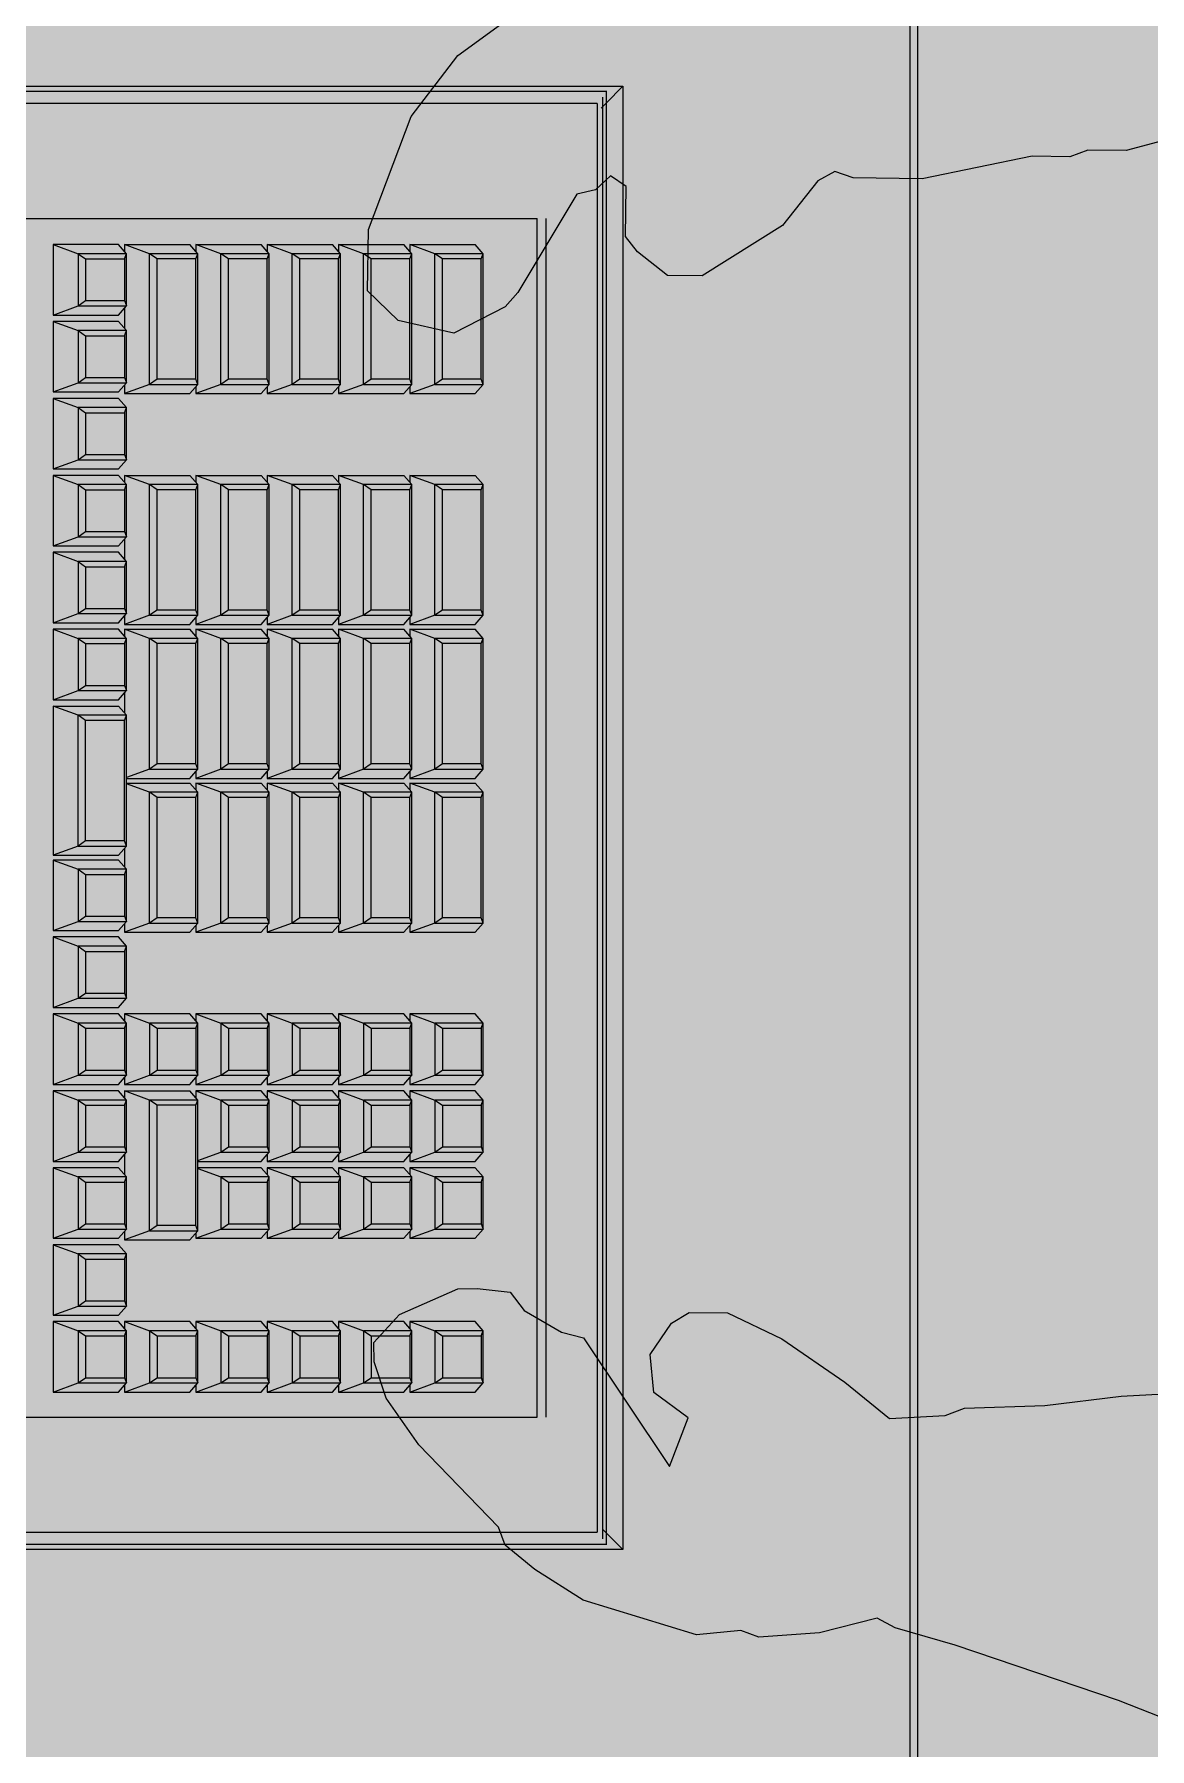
# Model space of a CAD drawing. Header units: inches. Extents: x 18.3 to 49.1, y 8 to 38.8.
# Drawn here: x 28.3537 to 28.6268, y 24.54 to 24.96 of the extents above; entities that cross this region are included whole.
import ezdxf

# ---------------------------------------------------------------- set-up
doc = ezdxf.new("R2010")
doc.units = ezdxf.units.IN
doc.header["$MEASUREMENT"] = 0
for name, color, linetype in [('1', 1, 'Continuous'), ('DIM', 2, 'Continuous'), ('dimention', 134, 'Continuous'), ('DX-GROUP', 8, 'Continuous'), ('DX-ZONE', 8, 'Continuous'), ('Layer 1', 7, 'Continuous'), ('RI-HATCH-P', 7, 'Continuous')]:
    doc.layers.add(name, color=color, linetype=linetype)

# ---------------------------------------------------------------- blocks, each defined once
blk = doc.blocks.new('rererer02')
at = {"layer": 'RI-HATCH-P', "transparency": 33554559}
h = blk.add_hatch(dxfattribs=at)
h.set_pattern_fill('ANSI32', color=2, scale=0.24)
h.paths.add_polyline_path([(-24.65, 22.19044), (-24.85, 22.19044), (-24.85, 21.89895), (-24.65, 21.89895)])
h.paths.add_polyline_path([(-20.85, 21.89895), (-24.65, 21.89895), (-24.65, 21.69895), (-20.85, 21.69895)])
h.paths.add_polyline_path([(-16.85, 21.89895), (-20.65, 21.89895), (-20.65, 21.69895), (-16.85, 21.69895)])
h.paths.add_polyline_path([(-12.30477, 21.89895), (-16.65, 21.89895), (-16.65, 21.69895), (-12.30477, 21.69895)])
h.paths.add_polyline_path([(-13.80067, 21.69895), (-13.90067, 21.69895), (-13.90067, 19.59895), (-13.41387, 19.59895), (-13.41387, 19.6198), (-13.43472, 19.6198), (-13.43472, 19.65455), (-13.41387, 19.65455), (-13.3958, 19.65455, -0.017863), (-13.39299, 19.69895), (-13.80067, 19.69895)])
h.paths.add_polyline_path([(-12.40067, 21.69895), (-12.60067, 21.69895), (-12.60067, 16.86797), (-12.59984, 16.86797), (-12.59984, 16.71154), (-12.60019, 16), (-12.40067, 16)])
h.paths.add_polyline_path([(-9.58789, 21.89895), (-12.10477, 21.89895), (-12.10477, 21.69895), (-9.58789, 21.69895)])
h.paths.add_polyline_path([(-9.38789, 21.69895), (-9.58789, 21.69895), (-9.58789, 19.57524), (-9.38789, 19.57524)])
h.paths.add_polyline_path([(-9.38789, 22.84988), (-9.58789, 22.84988), (-9.58789, 21.89895), (-9.38789, 21.89895)])
h.paths.add_polyline_path([(-9.38789, 19.48475), (-9.38789, 19.37524), (-9.55523, 19.37524), (-6.66878, 17.01851), (-6.66878, 17.1013), (-6.46878, 17.1013)])
h.paths.add_polyline_path([(-6.46878, 17.1013), (-6.46878, 16.9013), (-6.52523, 16.9013), (-3.74967, 14.63511), (-3.74967, 14.74061), (-3.57753, 14.74061)])
h.paths.add_polyline_path([(-5.90376, 16.39388), (-10.35692, 16.39388), (-10.35692, 17.23521), (-10.55692, 17.23521), (-10.55692, 16.19388), (-5.65881, 16.19388)])
h.paths.add_polyline_path([(-13.85125, 16.88976), (-24.65, 16.88976), (-24.65, 16.68976), (-13.85125, 16.68976)])
h.paths.add_polyline_path([(-11.64967, 0.20004), (-12.13422, 0.20004), (-12.13422, 0.00004), (-11.64967, 0.00004)])
h.paths.add_polyline_path([(-11.30022, 3.8), (-11.50022, 3.8), (-11.50022, 0.8), (-11.30022, 0.8)])
h.paths.add_polyline_path([(-11.08135, 0.20004), (-11.14967, 0.20004), (-11.14967, 0.00004), (-11.08135, 0.00004)])
h.paths.add_polyline_path([(-5.90511, 2.81874), (-6.10363, 2.81859), (-6.10363, 0.20004), (-7.4248, 0.20004), (-7.4248, 0.00004), (-5.90363, 0.00004)])
h.paths.add_polyline_path([(-3.54974, 9.20052), (-3.74967, 9.20052), (-3.74967, 0.00004), (-3.54985, 0.00004)])
h.paths.add_polyline_path([(0.15, 6.3816), (0.15, 15.30172), (0, 15.30172), (0, 14.95), (-0.05, 14.95), (-0.05, 7.2031), (0.00006, 7.2031), (0.00006, 6.4031), (-0.05, 6.4031), (-0.05, 0.8), (0, 0.8), (0, 0.00004), (0.15, 0.00004)])
h.paths.add_polyline_path([(-3.54971, 11.11866), (-3.74967, 11.11866), (-3.74967, 9.20052), (-3.54974, 9.20052)])
h.paths.add_polyline_path([(-3.54967, 14.54061), (-3.74967, 14.54061), (-3.74967, 11.31866), (-3.54971, 11.31866)])
h.paths.add_polyline_path([(-3.09967, 9.40052), (-3.54967, 9.40052), (-3.54967, 9.20052), (-3.09967, 9.20052)])
h.paths.add_polyline_path([(-0.05, 9.40052), (-0.49994, 9.40052), (-0.49994, 9.20052), (-0.05, 9.20052)])
h.paths.add_polyline_path([(-24.61463, 18.11392), (-24.61463, 17.65541), (-24.43844, 17.65541), (-24.43844, 18.11392)], flags=9)
blk = doc.blocks.new('fede450')
at = {"color": 173, "true_color": 0x695fce}
blk.add_lwpolyline([(1, 3.36665), (1, 1)], dxfattribs=at)
blk.add_lwpolyline([(1, 3.36665), (1, 1)], dxfattribs=at)
blk.add_lwpolyline([(1, 3.36665), (1, 1)], dxfattribs=at)
at = {"layer": '1', "color": 22, "true_color": 0xd21e1e}
blk.add_lwpolyline([(1, 3.36665), (1, 1)], dxfattribs=at)
blk = doc.blocks.new('Farafood Iravani')
at = {"layer": 'Layer 1', "lineweight": 0}
for points in [[(90191.93, 25252.43), (90234.6, 25243.02), (90245.28, 25243.6), (90250.34, 25241.9), (90260.83, 25242.55), (90291.64, 25237.6), (90310.84, 25238.64), (90315.81, 25240.61), (90320.62, 25238.25), (90331, 25226.22), (90353.97, 25213.19), (90363.62, 25213.73), (90371.62, 25220.61), (90374.77, 25225.04), (90373.98, 25238.93), (90378.25, 25242.11), (90382.6, 25238.32), (90387.86, 25237.4), (90405.42, 25210.76), (90409.07, 25206.86), (90423.62, 25200.18), (90438.98, 25204.34), (90447.12, 25212.98), (90446.17, 25230.03), (90432.93, 25260.98), (90419.23, 25277.33), (90392.67, 25295.09)], [(90240.5, 24805.56), (90255.03, 24812.07), (90299.78, 24829.38), (90316.27, 24834.91), (90321.15, 24837.82), (90337.37, 24834.47), (90354.34, 24833.93), (90359.23, 24836.03), (90371.57, 24835.28), (90402.71, 24846.29), (90415.82, 24855.41), (90423.76, 24862.52), (90425.38, 24867.61), (90446.55, 24891.47), (90455.08, 24904.84), (90458.02, 24915.1), (90457.88, 24920.45), (90450.39, 24927.96), (90433.82, 24934.39), (90428.46, 24934.19), (90419.39, 24932.86), (90415.72, 24927.57), (90405.54, 24921.08), (90399.54, 24919.29), (90377.16, 24882.49), (90371.33, 24895.77), (90380.62, 24903.24), (90381.14, 24913.81), (90374.88, 24922.28), (90369.84, 24925.07), (90359.18, 24924.53), (90344.34, 24916.63), (90327.37, 24903.86), (90315.43, 24893.21), (90299.86, 24893.39), (90294.41, 24895.23), (90272.03, 24894.98), (90250.74, 24896.68), (90195.84, 24897.3)]]:
    blk.add_lwpolyline(points, dxfattribs=at)
blk = doc.blocks.new('HOSTREG-GR')
at = {"linetype": 'Continuous'}
for p, q in [((20.16, 18.72), (19.883, 18.443)), ((20.087, 18.495), (0.073, 18.495)), ((0.24, 18.366), (19.92, 18.366)), ((19.92, 10.353), (19.92, 18.366))]:
    blk.add_line(p, q, dxfattribs=at)
for p, q in [((0.24, 18.366), (0.24, 10.353)), ((0, 14.429), (0, 16.512)), ((20.16, 16.512), (20.16, 14.429)), ((0, 12.346), (0, 14.429)), ((20.16, 14.429), (20.16, 12.346)), ((0, 10.262), (0, 12.346)), ((20.16, 12.346), (20.16, 10.262))]:
    blk.add_line(p, q)
at = {"color": 8}
for p, q in [((1.824, 17.656), (18.336, 17.656)), ((18.336, 17.537), (1.824, 17.537)), ((1.824, 10.16), (1.824, 17.537)), ((18.336, 10.16), (18.336, 17.537)), ((2.307, 16.795), (2.181, 16.686)), ((2.379, 16.766), (2.307, 16.795)), ((2.307, 16.795), (2.307, 16.128)), ((4.109, 16.795), (2.307, 16.795)), ((4.109, 16.795), (4.037, 16.766)), ((4.109, 16.128), (4.109, 16.795)), ((4.235, 16.686), (4.109, 16.795)), ((5.487, 16.795), (5.361, 16.686)), ((5.559, 16.766), (5.487, 16.795)), ((5.487, 16.795), (5.487, 16.128)), ((7.289, 16.795), (5.487, 16.795)), ((7.289, 16.795), (7.217, 16.766)), ((7.289, 16.128), (7.289, 16.795)), ((7.415, 16.686), (7.289, 16.795)), ((7.607, 16.795), (7.48, 16.686)), ((7.679, 16.766), (7.607, 16.795)), ((7.607, 16.795), (7.607, 16.128)), ((9.408, 16.795), (7.607, 16.795)), ((9.408, 16.795), (9.336, 16.766)), ((9.408, 16.128), (9.408, 16.795)), ((9.535, 16.686), (9.408, 16.795)), ((9.726, 16.795), (9.6, 16.686)), ((9.798, 16.766), (9.726, 16.795)), ((9.726, 16.795), (9.726, 16.128)), ((11.528, 16.795), (9.726, 16.795)), ((11.528, 16.795), (11.456, 16.766)), ((11.528, 16.128), (11.528, 16.795)), ((11.654, 16.686), (11.528, 16.795)), ((12.906, 16.795), (12.78, 16.686)), ((12.978, 16.766), (12.906, 16.795)), ((12.906, 16.795), (12.906, 16.128)), ((13.625, 16.795), (12.906, 16.795)), ((13.553, 16.766), (13.625, 16.795)), ((13.625, 16.128), (13.625, 16.795)), ((13.751, 16.686), (13.625, 16.795)), ((13.966, 16.795), (13.839, 16.686)), ((14.038, 16.766), (13.966, 16.795)), ((13.966, 16.795), (13.966, 16.128)), ((14.685, 16.795), (13.966, 16.795)), ((14.613, 16.766), (14.685, 16.795)), ((14.685, 16.128), (14.685, 16.795)), ((14.811, 16.686), (14.685, 16.795)), ((15.025, 16.795), (14.899, 16.686)), ((15.097, 16.766), (15.025, 16.795)), ((15.025, 16.795), (15.025, 16.128)), ((15.744, 16.795), (15.025, 16.795)), ((15.672, 16.766), (15.744, 16.795)), ((15.744, 16.128), (15.744, 16.795)), ((15.871, 16.686), (15.744, 16.795)), ((17.145, 16.795), (17.019, 16.686)), ((17.217, 16.766), (17.145, 16.795)), ((17.145, 16.795), (17.145, 16.128)), ((17.864, 16.795), (17.145, 16.795)), ((17.792, 16.766), (17.864, 16.795)), ((17.864, 16.128), (17.864, 16.795)), ((17.99, 16.686), (17.864, 16.795)), ((2.181, 15.785), (2.181, 16.686)), ((4.037, 16.766), (2.379, 16.766)), ((2.379, 16.766), (2.379, 16.233)), ((4.037, 16.766), (4.037, 16.233)), ((4.235, 15.785), (4.235, 16.686)), ((5.361, 15.785), (5.361, 16.686)), ((7.217, 16.766), (5.559, 16.766)), ((5.559, 16.766), (5.559, 16.233)), ((7.217, 16.766), (7.217, 16.233)), ((7.415, 15.785), (7.415, 16.686)), ((7.48, 15.785), (7.48, 16.686)), ((9.336, 16.766), (7.679, 16.766)), ((7.679, 16.766), (7.679, 16.233)), ((9.336, 16.766), (9.336, 16.233)), ((9.535, 15.785), (9.535, 16.686)), ((9.6, 15.785), (9.6, 16.686)), ((11.456, 16.766), (9.798, 16.766)), ((9.798, 16.766), (9.798, 16.233)), ((11.456, 16.766), (11.456, 16.233)), ((11.654, 15.785), (11.654, 16.686)), ((12.78, 16.686), (12.78, 15.785)), ((12.978, 16.233), (12.978, 16.766)), ((12.978, 16.766), (13.553, 16.766)), ((13.553, 16.233), (13.553, 16.766)), ((13.751, 15.785), (13.751, 16.686)), ((13.839, 16.686), (13.839, 15.785)), ((14.038, 16.233), (14.038, 16.766)), ((14.038, 16.766), (14.613, 16.766)), ((14.613, 16.233), (14.613, 16.766)), ((14.811, 15.785), (14.811, 16.686)), ((14.899, 16.686), (14.899, 15.785)), ((15.097, 16.233), (15.097, 16.766)), ((15.097, 16.766), (15.672, 16.766)), ((15.672, 16.233), (15.672, 16.766)), ((15.871, 15.785), (15.871, 16.686)), ((17.019, 16.686), (17.019, 15.785)), ((17.217, 16.233), (17.217, 16.766)), ((17.217, 16.766), (17.792, 16.766)), ((17.792, 16.233), (17.792, 16.766)), ((17.99, 15.785), (17.99, 16.686)), ((2.307, 16.128), (2.181, 15.785)), ((2.379, 16.233), (2.307, 16.128)), ((4.109, 16.128), (2.307, 16.128)), ((4.037, 16.233), (2.379, 16.233)), ((4.037, 16.233), (4.109, 16.128)), ((4.109, 16.128), (4.235, 15.785)), ((5.487, 16.128), (5.361, 15.785)), ((5.559, 16.233), (5.487, 16.128)), ((7.289, 16.128), (5.487, 16.128)), ((7.217, 16.233), (5.559, 16.233)), ((7.217, 16.233), (7.289, 16.128)), ((7.289, 16.128), (7.415, 15.785)), ((7.607, 16.128), (7.48, 15.785)), ((7.679, 16.233), (7.607, 16.128)), ((9.408, 16.128), (7.607, 16.128)), ((9.336, 16.233), (7.679, 16.233)), ((9.336, 16.233), (9.408, 16.128)), ((9.408, 16.128), (9.535, 15.785)), ((9.726, 16.128), (9.6, 15.785)), ((9.798, 16.233), (9.726, 16.128)), ((11.528, 16.128), (9.726, 16.128)), ((11.456, 16.233), (9.798, 16.233)), ((11.456, 16.233), (11.528, 16.128)), ((11.528, 16.128), (11.654, 15.785)), ((12.78, 15.785), (12.906, 16.128)), ((12.906, 16.128), (12.978, 16.233)), ((12.906, 16.128), (13.625, 16.128)), ((12.978, 16.233), (13.553, 16.233)), ((13.625, 16.128), (13.553, 16.233)), ((13.751, 15.785), (13.625, 16.128)), ((13.839, 15.785), (13.966, 16.128)), ((13.966, 16.128), (14.038, 16.233)), ((13.966, 16.128), (14.685, 16.128)), ((14.038, 16.233), (14.613, 16.233)), ((14.685, 16.128), (14.613, 16.233)), ((14.811, 15.785), (14.685, 16.128)), ((14.899, 15.785), (15.025, 16.128)), ((15.025, 16.128), (15.097, 16.233)), ((15.025, 16.128), (15.744, 16.128)), ((15.097, 16.233), (15.672, 16.233)), ((15.744, 16.128), (15.672, 16.233)), ((15.871, 15.785), (15.744, 16.128)), ((17.019, 15.785), (17.145, 16.128)), ((17.145, 16.128), (17.217, 16.233)), ((17.145, 16.128), (17.864, 16.128)), ((17.217, 16.233), (17.792, 16.233)), ((17.864, 16.128), (17.792, 16.233)), ((17.99, 15.785), (17.864, 16.128)), ((2.307, 15.812), (2.181, 15.703)), ((2.181, 15.785), (2.276, 15.785)), ((2.181, 14.802), (2.181, 15.703)), ((2.379, 15.784), (2.307, 15.812)), ((2.307, 15.812), (2.307, 15.146)), ((4.109, 15.812), (2.307, 15.812)), ((4.037, 15.784), (2.379, 15.784)), ((2.379, 15.784), (2.379, 15.251)), ((4.109, 15.812), (4.037, 15.784)), ((4.037, 15.784), (4.037, 15.251)), ((4.109, 15.146), (4.109, 15.812)), ((4.235, 15.703), (4.109, 15.812)), ((4.141, 15.785), (4.235, 15.785)), ((4.235, 14.802), (4.235, 15.703)), ((5.487, 15.812), (5.361, 15.703)), ((5.361, 15.785), (5.455, 15.785)), ((5.361, 14.802), (5.361, 15.703)), ((5.559, 15.784), (5.487, 15.812)), ((5.487, 15.812), (5.487, 15.146)), ((7.289, 15.812), (5.487, 15.812)), ((7.217, 15.784), (5.559, 15.784)), ((5.559, 15.784), (5.559, 15.251)), ((7.289, 15.812), (7.217, 15.784)), ((7.217, 15.784), (7.217, 15.251)), ((7.289, 15.146), (7.289, 15.812)), ((7.415, 15.703), (7.289, 15.812)), ((7.32, 15.785), (7.415, 15.785)), ((7.415, 14.802), (7.415, 15.703)), ((7.607, 15.812), (7.48, 15.703)), ((7.48, 15.785), (7.575, 15.785)), ((7.48, 14.802), (7.48, 15.703)), ((7.679, 15.784), (7.607, 15.812)), ((7.607, 15.812), (7.607, 15.146)), ((9.408, 15.812), (7.607, 15.812)), ((9.336, 15.784), (7.679, 15.784)), ((7.679, 15.784), (7.679, 15.251)), ((9.408, 15.812), (9.336, 15.784)), ((9.336, 15.784), (9.336, 15.251)), ((9.408, 15.146), (9.408, 15.812)), ((9.535, 15.703), (9.408, 15.812)), ((9.44, 15.785), (9.535, 15.785)), ((9.535, 14.802), (9.535, 15.703)), ((9.726, 15.812), (9.6, 15.703)), ((9.6, 15.785), (9.695, 15.785)), ((9.6, 14.802), (9.6, 15.703)), ((9.798, 15.784), (9.726, 15.812)), ((9.726, 15.812), (9.726, 15.146)), ((11.528, 15.812), (9.726, 15.812)), ((11.456, 15.784), (9.798, 15.784)), ((9.798, 15.784), (9.798, 15.251)), ((11.528, 15.812), (11.456, 15.784)), ((11.456, 15.784), (11.456, 15.251)), ((11.528, 15.146), (11.528, 15.812)), ((11.654, 15.703), (11.528, 15.812)), ((11.56, 15.785), (11.654, 15.785)), ((11.654, 14.802), (11.654, 15.703)), ((12.906, 15.812), (12.78, 15.703)), ((12.78, 15.785), (12.874, 15.785)), ((12.78, 15.703), (12.78, 14.802)), ((12.978, 15.784), (12.906, 15.812)), ((12.906, 15.812), (12.906, 15.146)), ((13.625, 15.812), (12.906, 15.812)), ((12.978, 15.251), (12.978, 15.784)), ((12.978, 15.784), (13.553, 15.784)), ((13.553, 15.784), (13.625, 15.812)), ((13.553, 15.251), (13.553, 15.784)), ((13.625, 15.146), (13.625, 15.812)), ((13.751, 15.703), (13.625, 15.812)), ((13.656, 15.785), (13.751, 15.785)), ((13.751, 14.802), (13.751, 15.703)), ((13.966, 15.812), (13.839, 15.703)), ((13.839, 15.785), (13.934, 15.785)), ((13.839, 15.703), (13.839, 14.802)), ((14.038, 15.784), (13.966, 15.812)), ((13.966, 15.812), (13.966, 15.146)), ((14.685, 15.812), (13.966, 15.812)), ((14.038, 15.251), (14.038, 15.784)), ((14.038, 15.784), (14.613, 15.784)), ((14.613, 15.784), (14.685, 15.812)), ((14.613, 15.251), (14.613, 15.784)), ((14.685, 15.146), (14.685, 15.812)), ((14.811, 15.703), (14.685, 15.812)), ((14.716, 15.785), (14.811, 15.785)), ((14.811, 14.802), (14.811, 15.703)), ((15.025, 15.812), (14.899, 15.703)), ((14.899, 15.785), (14.994, 15.785)), ((14.899, 15.703), (14.899, 14.802)), ((15.097, 15.784), (15.025, 15.812)), ((15.025, 15.812), (15.025, 15.146)), ((15.744, 15.812), (15.025, 15.812)), ((15.097, 15.251), (15.097, 15.784)), ((15.097, 15.784), (15.672, 15.784)), ((15.672, 15.784), (15.744, 15.812)), ((15.672, 15.251), (15.672, 15.784)), ((15.744, 15.146), (15.744, 15.812)), ((15.871, 15.703), (15.744, 15.812)), ((15.776, 15.785), (15.871, 15.785)), ((15.871, 14.802), (15.871, 15.703)), ((17.145, 15.812), (17.019, 15.703)), ((17.019, 15.785), (17.114, 15.785)), ((17.019, 15.703), (17.019, 14.802)), ((17.217, 15.784), (17.145, 15.812)), ((17.145, 15.812), (17.145, 15.146)), ((17.864, 15.812), (17.145, 15.812)), ((17.217, 15.251), (17.217, 15.784)), ((17.217, 15.784), (17.792, 15.784)), ((17.792, 15.784), (17.864, 15.812)), ((17.792, 15.251), (17.792, 15.784)), ((17.864, 15.146), (17.864, 15.812)), ((17.99, 15.703), (17.864, 15.812)), ((17.896, 15.785), (17.99, 15.785)), ((17.99, 14.802), (17.99, 15.703)), ((2.307, 15.146), (2.181, 14.802)), ((2.379, 15.251), (2.307, 15.146)), ((4.109, 15.146), (2.307, 15.146)), ((4.037, 15.251), (2.379, 15.251)), ((4.037, 15.251), (4.109, 15.146)), ((4.109, 15.146), (4.235, 14.802)), ((5.487, 15.146), (5.361, 14.802)), ((5.559, 15.251), (5.487, 15.146)), ((7.289, 15.146), (5.487, 15.146)), ((7.217, 15.251), (5.559, 15.251)), ((7.217, 15.251), (7.289, 15.146)), ((7.289, 15.146), (7.415, 14.802)), ((7.607, 15.146), (7.48, 14.802)), ((7.679, 15.251), (7.607, 15.146)), ((9.408, 15.146), (7.607, 15.146)), ((9.336, 15.251), (7.679, 15.251)), ((9.336, 15.251), (9.408, 15.146)), ((9.408, 15.146), (9.535, 14.802)), ((9.726, 15.146), (9.6, 14.802)), ((9.798, 15.251), (9.726, 15.146)), ((11.528, 15.146), (9.726, 15.146)), ((11.456, 15.251), (9.798, 15.251)), ((11.456, 15.251), (11.528, 15.146)), ((11.528, 15.146), (11.654, 14.802)), ((12.78, 14.802), (12.906, 15.146)), ((12.906, 15.146), (12.978, 15.251)), ((12.906, 15.146), (13.625, 15.146)), ((12.978, 15.251), (13.553, 15.251)), ((13.625, 15.146), (13.553, 15.251)), ((13.751, 14.802), (13.625, 15.146)), ((13.839, 14.802), (13.966, 15.146)), ((13.966, 15.146), (14.038, 15.251)), ((13.966, 15.146), (14.685, 15.146)), ((14.038, 15.251), (14.613, 15.251)), ((14.685, 15.146), (14.613, 15.251)), ((14.811, 14.802), (14.685, 15.146)), ((14.899, 14.802), (15.025, 15.146)), ((15.025, 15.146), (15.097, 15.251)), ((15.025, 15.146), (15.744, 15.146)), ((15.097, 15.251), (15.672, 15.251)), ((15.744, 15.146), (15.672, 15.251)), ((15.871, 14.802), (15.744, 15.146)), ((17.019, 14.802), (17.145, 15.146)), ((17.145, 15.146), (17.217, 15.251)), ((17.145, 15.146), (17.864, 15.146)), ((17.217, 15.251), (17.792, 15.251)), ((17.864, 15.146), (17.792, 15.251)), ((17.99, 14.802), (17.864, 15.146)), ((2.307, 14.83), (2.181, 14.72)), ((2.181, 14.802), (2.276, 14.802)), ((2.181, 13.82), (2.181, 14.72)), ((2.379, 14.801), (2.307, 14.83)), ((2.307, 14.83), (2.307, 14.163)), ((4.109, 14.83), (2.307, 14.83)), ((4.037, 14.801), (2.379, 14.801)), ((2.379, 14.801), (2.379, 14.268)), ((4.109, 14.83), (4.037, 14.801)), ((4.037, 14.801), (4.037, 14.268)), ((4.109, 14.163), (4.109, 14.83)), ((4.235, 14.72), (4.109, 14.83)), ((4.141, 14.802), (4.235, 14.802)), ((4.235, 13.82), (4.235, 14.72)), ((5.487, 14.83), (5.361, 14.72)), ((5.361, 14.802), (5.455, 14.802)), ((5.361, 13.82), (5.361, 14.72)), ((5.559, 14.801), (5.487, 14.83)), ((5.487, 14.83), (5.487, 14.163)), ((7.289, 14.83), (5.487, 14.83)), ((7.217, 14.801), (5.559, 14.801)), ((5.559, 14.801), (5.559, 14.268)), ((7.289, 14.83), (7.217, 14.801)), ((7.217, 14.801), (7.217, 14.268)), ((7.289, 14.163), (7.289, 14.83)), ((7.415, 14.72), (7.289, 14.83)), ((7.32, 14.802), (7.415, 14.802)), ((7.415, 13.82), (7.415, 14.72)), ((7.607, 14.83), (7.48, 14.72)), ((7.48, 14.802), (7.575, 14.802)), ((7.48, 13.82), (7.48, 14.72)), ((7.679, 14.801), (7.607, 14.83)), ((7.607, 14.83), (7.607, 14.163)), ((9.408, 14.83), (7.607, 14.83)), ((9.336, 14.801), (7.679, 14.801)), ((7.679, 14.801), (7.679, 14.268)), ((9.408, 14.83), (9.336, 14.801)), ((9.336, 14.801), (9.336, 14.268)), ((9.408, 14.163), (9.408, 14.83)), ((9.535, 14.72), (9.408, 14.83)), ((9.44, 14.802), (9.535, 14.802)), ((9.535, 13.82), (9.535, 14.72)), ((9.726, 14.83), (9.6, 14.72)), ((9.6, 14.802), (9.695, 14.802)), ((9.6, 13.82), (9.6, 14.72)), ((9.798, 14.801), (9.726, 14.83)), ((9.726, 14.83), (9.726, 14.163)), ((11.528, 14.83), (9.726, 14.83)), ((11.456, 14.801), (9.798, 14.801)), ((9.798, 14.801), (9.798, 14.268)), ((11.528, 14.83), (11.456, 14.801)), ((11.456, 14.801), (11.456, 14.268)), ((11.528, 14.163), (11.528, 14.83)), ((11.654, 14.72), (11.528, 14.83)), ((11.56, 14.802), (11.654, 14.802)), ((11.654, 13.82), (11.654, 14.72)), ((12.906, 14.83), (12.78, 14.72)), ((12.78, 14.802), (12.874, 14.802)), ((12.78, 14.72), (12.78, 13.82)), ((12.978, 14.801), (12.906, 14.83)), ((12.906, 14.83), (12.906, 14.163)), ((13.625, 14.83), (12.906, 14.83)), ((12.978, 14.268), (12.978, 14.801)), ((12.978, 14.801), (13.553, 14.801)), ((13.553, 14.801), (13.625, 14.83)), ((13.553, 14.268), (13.553, 14.801)), ((13.625, 14.163), (13.625, 14.83)), ((13.751, 14.72), (13.625, 14.83)), ((13.656, 14.802), (13.751, 14.802)), ((13.751, 13.82), (13.751, 14.72)), ((13.966, 14.83), (13.839, 14.72)), ((13.839, 14.802), (13.934, 14.802)), ((13.839, 14.72), (13.839, 13.82)), ((14.038, 14.801), (13.966, 14.83)), ((13.966, 14.83), (13.966, 14.163)), ((14.685, 14.83), (13.966, 14.83)), ((14.038, 14.268), (14.038, 14.801)), ((14.038, 14.801), (14.613, 14.801)), ((14.613, 14.801), (14.685, 14.83)), ((14.613, 14.268), (14.613, 14.801)), ((14.685, 14.163), (14.685, 14.83)), ((14.811, 14.72), (14.685, 14.83)), ((14.716, 14.802), (14.811, 14.802)), ((14.811, 13.82), (14.811, 14.72)), ((15.025, 14.83), (14.899, 14.72)), ((14.899, 14.802), (14.994, 14.802)), ((14.899, 14.72), (14.899, 13.82)), ((15.097, 14.801), (15.025, 14.83)), ((15.025, 14.83), (15.025, 14.163)), ((15.744, 14.83), (15.025, 14.83)), ((15.097, 14.268), (15.097, 14.801)), ((15.097, 14.801), (15.672, 14.801)), ((15.672, 14.801), (15.744, 14.83)), ((15.672, 14.268), (15.672, 14.801)), ((15.744, 14.163), (15.744, 14.83)), ((15.871, 14.72), (15.744, 14.83)), ((15.776, 14.802), (15.871, 14.802)), ((15.871, 13.82), (15.871, 14.72)), ((17.145, 14.83), (17.019, 14.72)), ((17.019, 14.802), (17.114, 14.802)), ((17.019, 14.72), (17.019, 13.82)), ((17.217, 14.801), (17.145, 14.83)), ((17.145, 14.83), (17.145, 14.163)), ((17.864, 14.83), (17.145, 14.83)), ((17.217, 14.268), (17.217, 14.801)), ((17.217, 14.801), (17.792, 14.801)), ((17.792, 14.801), (17.864, 14.83)), ((17.792, 14.268), (17.792, 14.801)), ((17.864, 14.163), (17.864, 14.83)), ((17.99, 14.72), (17.864, 14.83)), ((17.896, 14.802), (17.99, 14.802)), ((17.99, 13.82), (17.99, 14.72)), ((2.379, 14.268), (2.307, 14.163)), ((4.037, 14.268), (2.379, 14.268)), ((4.037, 14.268), (4.109, 14.163)), ((5.559, 14.268), (5.487, 14.163)), ((7.217, 14.268), (5.559, 14.268)), ((7.217, 14.268), (7.289, 14.163)), ((7.679, 14.268), (7.607, 14.163)), ((9.336, 14.268), (7.679, 14.268)), ((9.336, 14.268), (9.408, 14.163)), ((9.798, 14.268), (9.726, 14.163)), ((11.456, 14.268), (9.798, 14.268)), ((11.456, 14.268), (11.528, 14.163)), ((12.906, 14.163), (12.978, 14.268)), ((12.978, 14.268), (13.553, 14.268)), ((13.625, 14.163), (13.553, 14.268)), ((13.966, 14.163), (14.038, 14.268)), ((14.038, 14.268), (14.613, 14.268)), ((14.685, 14.163), (14.613, 14.268)), ((15.025, 14.163), (15.097, 14.268)), ((15.097, 14.268), (15.672, 14.268)), ((15.744, 14.163), (15.672, 14.268)), ((17.145, 14.163), (17.217, 14.268)), ((17.217, 14.268), (17.792, 14.268)), ((17.864, 14.163), (17.792, 14.268)), ((2.307, 14.163), (2.181, 13.82)), ((4.109, 14.163), (2.307, 14.163)), ((4.109, 14.163), (4.235, 13.82)), ((5.487, 14.163), (5.361, 13.82)), ((7.289, 14.163), (5.487, 14.163)), ((7.289, 14.163), (7.415, 13.82)), ((7.607, 14.163), (7.48, 13.82)), ((9.408, 14.163), (7.607, 14.163)), ((9.408, 14.163), (9.535, 13.82)), ((9.726, 14.163), (9.6, 13.82)), ((11.528, 14.163), (9.726, 14.163)), ((11.528, 14.163), (11.654, 13.82)), ((12.78, 13.82), (12.906, 14.163)), ((12.906, 14.163), (13.625, 14.163)), ((13.751, 13.82), (13.625, 14.163)), ((13.839, 13.82), (13.966, 14.163)), ((13.966, 14.163), (14.685, 14.163)), ((14.811, 13.82), (14.685, 14.163)), ((14.899, 13.82), (15.025, 14.163)), ((15.025, 14.163), (15.744, 14.163)), ((15.871, 13.82), (15.744, 14.163)), ((17.019, 13.82), (17.145, 14.163)), ((17.145, 14.163), (17.864, 14.163)), ((17.99, 13.82), (17.864, 14.163)), ((2.307, 13.847), (2.181, 13.738)), ((2.181, 13.82), (2.276, 13.82)), ((2.181, 12.837), (2.181, 13.738)), ((2.379, 13.818), (2.307, 13.847)), ((2.307, 13.847), (2.307, 13.18)), ((4.109, 13.847), (2.307, 13.847)), ((4.037, 13.818), (2.379, 13.818)), ((2.379, 13.818), (2.379, 13.285)), ((4.109, 13.847), (4.037, 13.818)), ((4.037, 13.818), (4.037, 13.285)), ((4.109, 13.18), (4.109, 13.847)), ((4.235, 13.738), (4.109, 13.847)), ((4.141, 13.82), (4.235, 13.82)), ((4.235, 12.837), (4.235, 13.738)), ((5.487, 13.847), (5.361, 13.738)), ((5.361, 13.82), (5.455, 13.82)), ((5.361, 12.837), (5.361, 13.738)), ((5.559, 13.818), (5.487, 13.847)), ((5.487, 13.847), (5.487, 13.18)), ((7.289, 13.847), (5.487, 13.847)), ((7.217, 13.818), (5.559, 13.818)), ((5.559, 13.818), (5.559, 13.285)), ((7.289, 13.847), (7.217, 13.818)), ((7.217, 13.818), (7.217, 13.285)), ((7.289, 13.18), (7.289, 13.847)), ((7.415, 13.738), (7.289, 13.847)), ((7.32, 13.82), (7.415, 13.82)), ((7.415, 12.837), (7.415, 13.738)), ((7.607, 13.847), (7.48, 13.738)), ((7.48, 13.82), (7.575, 13.82)), ((7.48, 12.837), (7.48, 13.738)), ((7.679, 13.818), (7.607, 13.847)), ((7.607, 13.847), (7.607, 13.18)), ((9.408, 13.847), (7.607, 13.847)), ((9.336, 13.818), (7.679, 13.818)), ((7.679, 13.818), (7.679, 13.285)), ((9.408, 13.847), (9.336, 13.818)), ((9.336, 13.818), (9.336, 13.285)), ((9.408, 13.18), (9.408, 13.847)), ((9.535, 13.738), (9.408, 13.847)), ((9.44, 13.82), (9.535, 13.82)), ((9.535, 12.837), (9.535, 13.738)), ((9.726, 13.847), (9.6, 13.738)), ((9.6, 13.82), (9.695, 13.82)), ((9.6, 12.837), (9.6, 13.738)), ((9.798, 13.818), (9.726, 13.847)), ((9.726, 13.847), (9.726, 13.18)), ((11.528, 13.847), (9.726, 13.847)), ((11.456, 13.818), (9.798, 13.818)), ((9.798, 13.818), (9.798, 13.285)), ((11.528, 13.847), (11.456, 13.818)), ((11.456, 13.818), (11.456, 13.285)), ((11.528, 13.18), (11.528, 13.847)), ((11.654, 13.738), (11.528, 13.847)), ((11.56, 13.82), (11.654, 13.82)), ((11.654, 12.837), (11.654, 13.738)), ((12.906, 13.847), (12.78, 13.738)), ((12.78, 13.82), (12.874, 13.82)), ((12.78, 13.738), (12.78, 12.837)), ((12.978, 13.818), (12.906, 13.847)), ((12.906, 13.847), (12.906, 13.18)), ((13.625, 13.847), (12.906, 13.847)), ((12.978, 13.285), (12.978, 13.818)), ((12.978, 13.818), (13.553, 13.818)), ((13.553, 13.818), (13.625, 13.847)), ((13.553, 13.285), (13.553, 13.818)), ((13.625, 13.18), (13.625, 13.847)), ((13.751, 13.738), (13.625, 13.847)), ((13.656, 13.82), (13.751, 13.82)), ((13.751, 12.837), (13.751, 13.738)), ((13.966, 13.847), (13.839, 13.738)), ((13.839, 13.82), (13.934, 13.82)), ((13.839, 13.738), (13.839, 12.837)), ((14.038, 13.818), (13.966, 13.847)), ((13.966, 13.847), (13.966, 13.18)), ((14.685, 13.847), (13.966, 13.847)), ((14.038, 13.285), (14.038, 13.818)), ((14.038, 13.818), (14.613, 13.818)), ((14.613, 13.818), (14.685, 13.847)), ((14.613, 13.285), (14.613, 13.818)), ((14.685, 13.18), (14.685, 13.847)), ((14.811, 13.738), (14.685, 13.847)), ((14.716, 13.82), (14.811, 13.82)), ((14.811, 12.864), (14.811, 13.738)), ((15.025, 13.847), (14.899, 13.738)), ((14.899, 13.82), (14.994, 13.82)), ((14.899, 13.738), (14.899, 12.864)), ((15.097, 13.818), (15.025, 13.847)), ((15.025, 13.847), (15.025, 13.18)), ((15.744, 13.847), (15.025, 13.847)), ((15.097, 13.285), (15.097, 13.818)), ((15.097, 13.818), (15.672, 13.818)), ((15.672, 13.818), (15.744, 13.847)), ((15.672, 13.285), (15.672, 13.818)), ((15.744, 13.18), (15.744, 13.847)), ((15.871, 13.738), (15.744, 13.847)), ((15.776, 13.82), (15.871, 13.82)), ((15.871, 12.837), (15.871, 13.738)), ((17.145, 13.847), (17.019, 13.738)), ((17.019, 13.82), (17.114, 13.82)), ((17.019, 13.738), (17.019, 12.837)), ((17.217, 13.818), (17.145, 13.847)), ((17.145, 13.847), (17.145, 13.18)), ((17.864, 13.847), (17.145, 13.847)), ((17.217, 13.285), (17.217, 13.818)), ((17.217, 13.818), (17.792, 13.818)), ((17.792, 13.818), (17.864, 13.847)), ((17.792, 13.285), (17.792, 13.818)), ((17.864, 13.18), (17.864, 13.847)), ((17.99, 13.738), (17.864, 13.847)), ((17.896, 13.82), (17.99, 13.82)), ((17.99, 12.837), (17.99, 13.738)), ((2.379, 13.285), (2.307, 13.18)), ((4.037, 13.285), (2.379, 13.285)), ((4.037, 13.285), (4.109, 13.18)), ((5.559, 13.285), (5.487, 13.18)), ((7.217, 13.285), (5.559, 13.285)), ((7.217, 13.285), (7.289, 13.18)), ((7.679, 13.285), (7.607, 13.18)), ((9.336, 13.285), (7.679, 13.285)), ((9.336, 13.285), (9.408, 13.18)), ((9.798, 13.285), (9.726, 13.18)), ((11.456, 13.285), (9.798, 13.285)), ((11.456, 13.285), (11.528, 13.18)), ((12.906, 13.18), (12.978, 13.285)), ((12.978, 13.285), (13.553, 13.285)), ((13.625, 13.18), (13.553, 13.285)), ((13.966, 13.18), (14.038, 13.285)), ((14.038, 13.285), (14.613, 13.285)), ((14.685, 13.18), (14.613, 13.285)), ((15.025, 13.18), (15.097, 13.285)), ((15.097, 13.285), (15.672, 13.285)), ((15.744, 13.18), (15.672, 13.285)), ((17.145, 13.18), (17.217, 13.285)), ((17.217, 13.285), (17.792, 13.285)), ((17.864, 13.18), (17.792, 13.285)), ((2.307, 13.18), (2.181, 12.837)), ((4.109, 13.18), (2.307, 13.18)), ((4.109, 13.18), (4.235, 12.837)), ((5.487, 13.18), (5.361, 12.837)), ((7.289, 13.18), (5.487, 13.18)), ((7.289, 13.18), (7.415, 12.837)), ((7.607, 13.18), (7.48, 12.837)), ((9.408, 13.18), (7.607, 13.18)), ((9.408, 13.18), (9.535, 12.837)), ((9.726, 13.18), (9.6, 12.837)), ((11.528, 13.18), (9.726, 13.18)), ((11.528, 13.18), (11.654, 12.837)), ((12.78, 12.837), (12.906, 13.18)), ((12.906, 13.18), (13.625, 13.18)), ((13.751, 12.837), (13.625, 13.18)), ((13.839, 12.837), (13.966, 13.18)), ((13.966, 13.18), (14.685, 13.18)), ((14.801, 12.864), (14.685, 13.18)), ((14.909, 12.864), (15.025, 13.18)), ((15.025, 13.18), (15.744, 13.18)), ((15.871, 12.837), (15.744, 13.18)), ((17.019, 12.837), (17.145, 13.18)), ((17.145, 13.18), (17.864, 13.18)), ((17.99, 12.837), (17.864, 13.18)), ((2.307, 12.864), (2.181, 12.755)), ((2.181, 12.837), (2.276, 12.837)), ((2.181, 11.854), (2.181, 12.755)), ((2.379, 12.836), (2.307, 12.864)), ((2.307, 12.864), (2.307, 12.198)), ((4.109, 12.864), (2.307, 12.864)), ((4.037, 12.836), (2.379, 12.836)), ((2.379, 12.836), (2.379, 12.303)), ((4.109, 12.864), (4.037, 12.836)), ((4.037, 12.836), (4.037, 12.303)), ((4.109, 12.198), (4.109, 12.864)), ((4.235, 12.755), (4.109, 12.864)), ((4.141, 12.837), (4.235, 12.837)), ((4.235, 11.854), (4.235, 12.755)), ((5.487, 12.864), (5.361, 12.755)), ((5.361, 12.837), (5.455, 12.837)), ((5.361, 11.854), (5.361, 12.755)), ((5.559, 12.836), (5.487, 12.864)), ((5.487, 12.864), (5.487, 12.198)), ((7.289, 12.864), (5.487, 12.864)), ((7.217, 12.836), (5.559, 12.836)), ((5.559, 12.836), (5.559, 12.303)), ((7.289, 12.864), (7.217, 12.836)), ((7.217, 12.836), (7.217, 12.303)), ((7.289, 12.198), (7.289, 12.864)), ((7.415, 12.755), (7.289, 12.864)), ((7.32, 12.837), (7.415, 12.837)), ((7.415, 11.854), (7.415, 12.755)), ((7.607, 12.864), (7.48, 12.755)), ((7.48, 12.837), (7.575, 12.837)), ((7.48, 11.854), (7.48, 12.755)), ((7.679, 12.836), (7.607, 12.864)), ((7.607, 12.864), (7.607, 12.198)), ((9.408, 12.864), (7.607, 12.864)), ((9.336, 12.836), (7.679, 12.836)), ((7.679, 12.836), (7.679, 12.303)), ((9.408, 12.864), (9.336, 12.836)), ((9.336, 12.836), (9.336, 12.303)), ((9.408, 12.198), (9.408, 12.864)), ((9.535, 12.755), (9.408, 12.864)), ((9.44, 12.837), (9.535, 12.837)), ((9.535, 11.882), (9.535, 12.755)), ((9.726, 12.864), (9.6, 12.755)), ((9.6, 12.837), (9.695, 12.837)), ((9.6, 11.882), (9.6, 12.755)), ((9.798, 12.836), (9.726, 12.864)), ((9.726, 12.864), (9.726, 12.198)), ((11.528, 12.864), (9.726, 12.864)), ((11.456, 12.836), (9.798, 12.836)), ((9.798, 12.836), (9.798, 12.303)), ((11.528, 12.864), (11.456, 12.836)), ((11.456, 12.836), (11.456, 12.303)), ((11.528, 12.198), (11.528, 12.864)), ((11.654, 12.755), (11.528, 12.864)), ((11.56, 12.837), (11.654, 12.837)), ((11.654, 11.854), (11.654, 12.755)), ((12.906, 12.864), (12.78, 12.755)), ((12.78, 12.837), (12.874, 12.837)), ((12.78, 12.755), (12.78, 11.854)), ((12.978, 12.836), (12.906, 12.864)), ((12.906, 12.864), (12.906, 12.198)), ((13.625, 12.864), (12.906, 12.864)), ((12.978, 12.303), (12.978, 12.836)), ((12.978, 12.836), (13.553, 12.836)), ((13.553, 12.836), (13.625, 12.864)), ((13.553, 12.303), (13.553, 12.836)), ((13.625, 12.198), (13.625, 12.864)), ((13.751, 12.755), (13.625, 12.864)), ((13.656, 12.837), (13.751, 12.837)), ((13.751, 11.854), (13.751, 12.755)), ((13.966, 12.864), (13.839, 12.755)), ((13.839, 12.837), (13.934, 12.837)), ((13.839, 11.854), (13.839, 12.755)), ((14.038, 12.836), (13.966, 12.864)), ((13.966, 12.864), (13.966, 12.198)), ((15.767, 12.864), (13.966, 12.864)), ((15.695, 12.836), (14.038, 12.836)), ((14.038, 12.836), (14.038, 12.303)), ((15.767, 12.864), (15.695, 12.836)), ((15.695, 12.836), (15.695, 12.303)), ((15.767, 12.198), (15.767, 12.864)), ((15.894, 12.755), (15.767, 12.864)), ((15.799, 12.837), (15.871, 12.837)), ((15.894, 11.854), (15.894, 12.755)), ((17.145, 12.864), (17.019, 12.755)), ((17.019, 12.837), (17.114, 12.837)), ((17.019, 12.755), (17.019, 11.854)), ((17.217, 12.836), (17.145, 12.864)), ((17.145, 12.864), (17.145, 12.198)), ((17.864, 12.864), (17.145, 12.864)), ((17.217, 12.303), (17.217, 12.836)), ((17.217, 12.836), (17.792, 12.836)), ((17.792, 12.836), (17.864, 12.864)), ((17.792, 12.303), (17.792, 12.836)), ((17.864, 12.198), (17.864, 12.864)), ((17.99, 12.755), (17.864, 12.864)), ((17.896, 12.837), (17.99, 12.837)), ((17.99, 11.854), (17.99, 12.755)), ((2.379, 12.303), (2.307, 12.198)), ((4.037, 12.303), (2.379, 12.303)), ((4.037, 12.303), (4.109, 12.198)), ((5.559, 12.303), (5.487, 12.198)), ((7.217, 12.303), (5.559, 12.303)), ((7.217, 12.303), (7.289, 12.198)), ((7.679, 12.303), (7.607, 12.198)), ((9.336, 12.303), (7.679, 12.303)), ((9.336, 12.303), (9.408, 12.198)), ((9.798, 12.303), (9.726, 12.198)), ((11.456, 12.303), (9.798, 12.303)), ((11.456, 12.303), (11.528, 12.198)), ((12.906, 12.198), (12.978, 12.303)), ((12.978, 12.303), (13.553, 12.303)), ((13.625, 12.198), (13.553, 12.303)), ((14.038, 12.303), (13.966, 12.198)), ((15.695, 12.303), (14.038, 12.303)), ((15.695, 12.303), (15.767, 12.198)), ((17.145, 12.198), (17.217, 12.303)), ((17.217, 12.303), (17.792, 12.303)), ((17.864, 12.198), (17.792, 12.303)), ((2.307, 12.198), (2.181, 11.854)), ((4.109, 12.198), (2.307, 12.198)), ((4.109, 12.198), (4.235, 11.854)), ((5.487, 12.198), (5.361, 11.854)), ((7.289, 12.198), (5.487, 12.198)), ((7.289, 12.198), (7.415, 11.854)), ((7.607, 12.198), (7.48, 11.854)), ((9.408, 12.198), (7.607, 12.198)), ((9.408, 12.198), (9.525, 11.882)), ((9.726, 12.198), (9.61, 11.882)), ((11.528, 12.198), (9.726, 12.198)), ((11.528, 12.198), (11.654, 11.854)), ((12.78, 11.854), (12.906, 12.198)), ((12.906, 12.198), (13.625, 12.198)), ((13.751, 11.854), (13.625, 12.198)), ((13.966, 12.198), (13.839, 11.854)), ((15.767, 12.198), (13.966, 12.198)), ((15.767, 12.198), (15.894, 11.854)), ((17.019, 11.854), (17.145, 12.198)), ((17.145, 12.198), (17.864, 12.198)), ((17.99, 11.854), (17.864, 12.198)), ((2.307, 11.882), (2.181, 11.772)), ((2.181, 11.854), (2.276, 11.854)), ((2.379, 11.853), (2.307, 11.882)), ((2.307, 11.882), (2.307, 11.215)), ((3.026, 11.882), (2.307, 11.882)), ((2.379, 11.32), (2.379, 11.853)), ((2.379, 11.853), (2.954, 11.853)), ((2.954, 11.853), (3.026, 11.882)), ((2.954, 11.32), (2.954, 11.853)), ((3.026, 11.215), (3.026, 11.882)), ((3.153, 11.772), (3.026, 11.882)), ((3.058, 11.854), (3.336, 11.854)), ((3.367, 11.882), (3.241, 11.772)), ((3.367, 11.882), (3.367, 11.215)), ((4.086, 11.882), (3.367, 11.882)), ((3.439, 11.853), (3.367, 11.882)), ((3.439, 11.32), (3.439, 11.853)), ((3.439, 11.853), (4.014, 11.853)), ((4.014, 11.853), (4.086, 11.882)), ((4.014, 11.32), (4.014, 11.853)), ((4.086, 11.215), (4.086, 11.882)), ((4.212, 11.772), (4.086, 11.882)), ((4.118, 11.854), (4.235, 11.854)), ((4.427, 11.882), (4.301, 11.772)), ((4.499, 11.853), (4.427, 11.882)), ((4.427, 11.882), (4.427, 11.215)), ((5.146, 11.882), (4.427, 11.882)), ((4.499, 11.32), (4.499, 11.853)), ((4.499, 11.853), (5.074, 11.853)), ((5.074, 11.853), (5.146, 11.882)), ((5.074, 11.32), (5.074, 11.853)), ((5.146, 11.215), (5.146, 11.882)), ((5.272, 11.772), (5.146, 11.882)), ((5.487, 11.882), (5.361, 11.772)), ((5.361, 11.854), (5.455, 11.854)), ((5.559, 11.853), (5.487, 11.882)), ((5.487, 11.882), (5.487, 11.215)), ((6.206, 11.882), (5.487, 11.882)), ((5.559, 11.32), (5.559, 11.853)), ((5.559, 11.853), (6.134, 11.853)), ((6.134, 11.853), (6.206, 11.882)), ((6.134, 11.32), (6.134, 11.853)), ((6.206, 11.215), (6.206, 11.882)), ((6.332, 11.772), (6.206, 11.882)), ((6.237, 11.854), (6.515, 11.854)), ((6.547, 11.882), (6.42, 11.772)), ((6.619, 11.853), (6.547, 11.882)), ((6.547, 11.882), (6.547, 11.215)), ((7.266, 11.882), (6.547, 11.882)), ((6.619, 11.32), (6.619, 11.853)), ((6.619, 11.853), (7.194, 11.853)), ((7.194, 11.853), (7.266, 11.882)), ((7.194, 11.32), (7.194, 11.853)), ((7.266, 11.215), (7.266, 11.882)), ((7.392, 11.772), (7.266, 11.882)), ((7.297, 11.854), (7.415, 11.854)), ((7.607, 11.882), (7.48, 11.772)), ((7.48, 11.854), (7.575, 11.854)), ((7.679, 11.853), (7.607, 11.882)), ((7.607, 11.882), (7.607, 11.215)), ((8.326, 11.882), (7.607, 11.882)), ((7.679, 11.32), (7.679, 11.853)), ((7.679, 11.853), (8.254, 11.853)), ((8.254, 11.853), (8.326, 11.882)), ((8.254, 11.32), (8.254, 11.853)), ((8.326, 11.215), (8.326, 11.882)), ((8.452, 11.772), (8.326, 11.882)), ((8.357, 11.854), (8.635, 11.854)), ((8.666, 11.882), (8.54, 11.772)), ((8.738, 11.853), (8.666, 11.882)), ((8.666, 11.882), (8.666, 11.215)), ((10.468, 11.882), (8.666, 11.882)), ((10.396, 11.853), (8.738, 11.853)), ((8.738, 11.853), (8.738, 11.32)), ((10.468, 11.882), (10.396, 11.853)), ((10.396, 11.853), (10.396, 11.32)), ((10.468, 11.215), (10.468, 11.882)), ((10.594, 11.772), (10.468, 11.882)), ((10.5, 11.854), (10.755, 11.854)), ((10.786, 11.882), (10.66, 11.772)), ((10.858, 11.853), (10.786, 11.882)), ((10.786, 11.882), (10.786, 11.215)), ((11.505, 11.882), (10.786, 11.882)), ((10.858, 11.32), (10.858, 11.853)), ((10.858, 11.853), (11.433, 11.853)), ((11.433, 11.853), (11.505, 11.882)), ((11.433, 11.32), (11.433, 11.853)), ((11.505, 11.215), (11.505, 11.882)), ((11.631, 11.772), (11.505, 11.882)), ((11.537, 11.854), (11.654, 11.854)), ((11.846, 11.882), (11.72, 11.772)), ((11.918, 11.853), (11.846, 11.882)), ((11.846, 11.882), (11.846, 11.215)), ((12.565, 11.882), (11.846, 11.882)), ((11.918, 11.32), (11.918, 11.853)), ((11.918, 11.853), (12.493, 11.853)), ((12.493, 11.853), (12.565, 11.882)), ((12.493, 11.32), (12.493, 11.853)), ((12.565, 11.215), (12.565, 11.882)), ((12.691, 11.772), (12.565, 11.882)), ((12.906, 11.882), (12.78, 11.772)), ((12.78, 11.854), (12.874, 11.854)), ((12.978, 11.853), (12.906, 11.882)), ((12.906, 11.882), (12.906, 11.215)), ((13.625, 11.882), (12.906, 11.882)), ((12.978, 11.32), (12.978, 11.853)), ((12.978, 11.853), (13.553, 11.853)), ((13.553, 11.853), (13.625, 11.882)), ((13.553, 11.32), (13.553, 11.853)), ((13.625, 11.215), (13.625, 11.882)), ((13.751, 11.772), (13.625, 11.882)), ((13.656, 11.854), (13.751, 11.854)), ((13.966, 11.882), (13.839, 11.772)), ((13.839, 11.854), (13.934, 11.854)), ((14.038, 11.853), (13.966, 11.882)), ((13.966, 11.882), (13.966, 11.215)), ((14.685, 11.882), (13.966, 11.882)), ((14.038, 11.32), (14.038, 11.853)), ((14.038, 11.853), (14.613, 11.853)), ((14.613, 11.853), (14.685, 11.882)), ((14.613, 11.32), (14.613, 11.853)), ((14.685, 11.215), (14.685, 11.882)), ((14.811, 11.772), (14.685, 11.882)), ((14.716, 11.854), (14.994, 11.854)), ((15.025, 11.882), (14.899, 11.772)), ((15.097, 11.853), (15.025, 11.882)), ((15.025, 11.882), (15.025, 11.215)), ((15.744, 11.882), (15.025, 11.882)), ((15.097, 11.32), (15.097, 11.853)), ((15.097, 11.853), (15.672, 11.853)), ((15.672, 11.853), (15.744, 11.882)), ((15.672, 11.32), (15.672, 11.853)), ((15.744, 11.215), (15.744, 11.882)), ((15.871, 11.772), (15.744, 11.882)), ((15.776, 11.854), (15.894, 11.854)), ((16.085, 11.882), (15.959, 11.772)), ((16.157, 11.853), (16.085, 11.882)), ((16.085, 11.882), (16.085, 11.215)), ((16.804, 11.882), (16.085, 11.882)), ((16.157, 11.32), (16.157, 11.853)), ((16.157, 11.853), (16.732, 11.853)), ((16.732, 11.853), (16.804, 11.882)), ((16.732, 11.32), (16.732, 11.853)), ((16.804, 11.215), (16.804, 11.882)), ((16.931, 11.772), (16.804, 11.882)), ((17.145, 11.882), (17.019, 11.772)), ((17.019, 11.854), (17.114, 11.854)), ((17.217, 11.853), (17.145, 11.882)), ((17.145, 11.882), (17.145, 11.215)), ((17.864, 11.882), (17.145, 11.882)), ((17.217, 11.32), (17.217, 11.853)), ((17.217, 11.853), (17.792, 11.853)), ((17.792, 11.853), (17.864, 11.882)), ((17.792, 11.32), (17.792, 11.853)), ((17.864, 11.215), (17.864, 11.882)), ((17.99, 11.772), (17.864, 11.882)), ((17.896, 11.854), (17.99, 11.854)), ((2.181, 11.772), (2.181, 10.872)), ((3.153, 10.872), (3.153, 11.772)), ((3.241, 11.772), (3.241, 10.872)), ((4.212, 10.872), (4.212, 11.772)), ((4.301, 11.772), (4.301, 10.872)), ((5.272, 10.872), (5.272, 11.772)), ((5.361, 11.772), (5.361, 10.872)), ((6.332, 10.872), (6.332, 11.772)), ((6.42, 11.772), (6.42, 10.872)), ((7.392, 10.872), (7.392, 11.772)), ((7.48, 11.772), (7.48, 10.872)), ((8.452, 10.872), (8.452, 11.772)), ((8.54, 10.872), (8.54, 11.772)), ((10.594, 10.872), (10.594, 11.772)), ((10.66, 11.772), (10.66, 10.872)), ((11.631, 10.872), (11.631, 11.772)), ((11.72, 11.772), (11.72, 10.872)), ((12.691, 10.872), (12.691, 11.772)), ((12.78, 11.772), (12.78, 10.872)), ((13.751, 10.872), (13.751, 11.772)), ((13.839, 11.772), (13.839, 10.872)), ((14.811, 10.872), (14.811, 11.772)), ((14.899, 11.772), (14.899, 10.872)), ((15.871, 10.872), (15.871, 11.772)), ((15.959, 11.772), (15.959, 10.872)), ((16.931, 10.872), (16.931, 11.772)), ((17.019, 11.772), (17.019, 10.872)), ((17.99, 10.872), (17.99, 11.772)), ((2.181, 10.872), (2.307, 11.215)), ((2.307, 11.215), (2.379, 11.32)), ((2.307, 11.215), (3.026, 11.215)), ((2.379, 11.32), (2.954, 11.32)), ((3.026, 11.215), (2.954, 11.32)), ((3.153, 10.872), (3.026, 11.215)), ((3.241, 10.872), (3.367, 11.215)), ((3.367, 11.215), (3.439, 11.32)), ((3.367, 11.215), (4.086, 11.215)), ((3.439, 11.32), (4.014, 11.32)), ((4.086, 11.215), (4.014, 11.32)), ((4.212, 10.872), (4.086, 11.215)), ((4.301, 10.872), (4.427, 11.215)), ((4.427, 11.215), (4.499, 11.32)), ((4.427, 11.215), (5.146, 11.215)), ((4.499, 11.32), (5.074, 11.32)), ((5.146, 11.215), (5.074, 11.32)), ((5.272, 10.872), (5.146, 11.215)), ((5.361, 10.872), (5.487, 11.215)), ((5.487, 11.215), (5.559, 11.32)), ((5.487, 11.215), (6.206, 11.215)), ((5.559, 11.32), (6.134, 11.32)), ((6.206, 11.215), (6.134, 11.32)), ((6.332, 10.872), (6.206, 11.215)), ((6.42, 10.872), (6.547, 11.215)), ((6.547, 11.215), (6.619, 11.32)), ((6.547, 11.215), (7.266, 11.215)), ((6.619, 11.32), (7.194, 11.32)), ((7.266, 11.215), (7.194, 11.32)), ((7.392, 10.872), (7.266, 11.215)), ((7.48, 10.872), (7.607, 11.215)), ((7.607, 11.215), (7.679, 11.32)), ((7.607, 11.215), (8.326, 11.215)), ((7.679, 11.32), (8.254, 11.32)), ((8.326, 11.215), (8.254, 11.32)), ((8.452, 10.872), (8.326, 11.215)), ((8.666, 11.215), (8.54, 10.872)), ((8.738, 11.32), (8.666, 11.215)), ((10.468, 11.215), (8.666, 11.215)), ((10.396, 11.32), (8.738, 11.32)), ((10.396, 11.32), (10.468, 11.215)), ((10.468, 11.215), (10.594, 10.872)), ((10.66, 10.872), (10.786, 11.215)), ((10.786, 11.215), (10.858, 11.32)), ((10.786, 11.215), (11.505, 11.215)), ((10.858, 11.32), (11.433, 11.32)), ((11.505, 11.215), (11.433, 11.32)), ((11.631, 10.872), (11.505, 11.215)), ((11.72, 10.872), (11.846, 11.215)), ((11.846, 11.215), (11.918, 11.32)), ((11.846, 11.215), (12.565, 11.215)), ((11.918, 11.32), (12.493, 11.32)), ((12.565, 11.215), (12.493, 11.32)), ((12.691, 10.872), (12.565, 11.215)), ((12.78, 10.872), (12.906, 11.215)), ((12.906, 11.215), (12.978, 11.32)), ((12.906, 11.215), (13.625, 11.215)), ((12.978, 11.32), (13.553, 11.32)), ((13.625, 11.215), (13.553, 11.32)), ((13.751, 10.872), (13.625, 11.215)), ((13.839, 10.872), (13.966, 11.215)), ((13.966, 11.215), (14.038, 11.32)), ((13.966, 11.215), (14.685, 11.215)), ((14.038, 11.32), (14.613, 11.32)), ((14.685, 11.215), (14.613, 11.32)), ((14.811, 10.872), (14.685, 11.215)), ((14.899, 10.872), (15.025, 11.215)), ((15.025, 11.215), (15.097, 11.32)), ((15.025, 11.215), (15.744, 11.215)), ((15.097, 11.32), (15.672, 11.32)), ((15.744, 11.215), (15.672, 11.32)), ((15.871, 10.872), (15.744, 11.215)), ((15.959, 10.872), (16.085, 11.215)), ((16.085, 11.215), (16.157, 11.32)), ((16.085, 11.215), (16.804, 11.215)), ((16.157, 11.32), (16.732, 11.32)), ((16.804, 11.215), (16.732, 11.32)), ((16.931, 10.872), (16.804, 11.215)), ((17.019, 10.872), (17.145, 11.215)), ((17.145, 11.215), (17.217, 11.32)), ((17.145, 11.215), (17.864, 11.215)), ((17.217, 11.32), (17.792, 11.32)), ((17.864, 11.215), (17.792, 11.32)), ((17.99, 10.872), (17.864, 11.215)), ((2.181, 10.872), (3.153, 10.872)), ((3.241, 10.872), (4.212, 10.872)), ((4.301, 10.872), (5.272, 10.872)), ((5.361, 10.872), (6.332, 10.872)), ((6.42, 10.872), (7.392, 10.872)), ((7.48, 10.872), (8.452, 10.872)), ((8.54, 10.872), (10.594, 10.872)), ((10.66, 10.872), (11.631, 10.872)), ((11.72, 10.872), (12.691, 10.872)), ((12.78, 10.872), (13.751, 10.872)), ((13.839, 10.872), (14.811, 10.872)), ((14.899, 10.872), (15.871, 10.872)), ((15.959, 10.872), (16.931, 10.872)), ((17.019, 10.872), (17.99, 10.872))]:
    blk.add_line(p, q, dxfattribs=at)
at = {"linetype": 'Continuous'}
for points in [[(0, 16.512), (0, 18.72), (20.16, 18.72), (20.16, 16.512)], [(0.005, 18.715), (0.079, 18.641), (0.154, 18.566), (0.228, 18.492), (0.302, 18.418)], [(0.07, 10.296), (0.07, 12.346), (0.07, 14.396), (0.07, 16.446), (0.07, 18.497)], [(20.01, 18.443), (15.045, 18.443), (10.08, 18.443), (5.115, 18.443), (0.15, 18.443)], [(20.09, 18.497), (20.09, 16.446), (20.09, 14.396), (20.09, 12.346), (20.09, 10.296)]]:
    blk.add_lwpolyline(points, dxfattribs=at)

msp = doc.modelspace()

# ---------------------------------------------------------------- hatches: boundary and pattern name
at = {"layer": 'DX-GROUP', "true_color": 0x2a78d6, "transparency": 33554477}
msp.add_hatch(color=7, dxfattribs=at).paths.add_polyline_path([(21.6, 29), (33.4, 29), (33.4, 21.4), (22.9, 21.4), (22.9, 26.7), (21.6, 26.7)])
at = {"layer": 'DX-ZONE', "true_color": 0x2a78d6, "transparency": 33554572}
msp.add_hatch(color=7, dxfattribs=at).paths.add_polyline_path([(27.38, 22.78), (28.57, 22.78), (28.57, 25.15), (27.38, 25.15)])

# ---------------------------------------------------------------- linework, layer by layer
at = {"layer": 'DX-ZONE', "true_color": 0x2a78d6}
msp.add_lwpolyline([(27.38, 22.78), (28.57, 22.78), (28.57, 25.15), (27.38, 25.15)], close=True, dxfattribs=at)

# ---------------------------------------------------------------- block references
at = {"color": 1, "xscale": -0.00088, "yscale": 0.00088, "zscale": 0.00088, "rotation": 2.437606858384002}
msp.add_blockref('Farafood Iravani', (108.90042, 6.11502), dxfattribs=at)
at = {"layer": '1', "color": 22, "true_color": 0xd21e1e}
msp.add_blockref('fede450', (27.5681, 21.78104), dxfattribs=at)
at = {"layer": 'DIM', "color": 7, "xscale": 0.0177799999999654, "yscale": 0.0177799999999654, "zscale": 0.0177799999999654, "rotation": 270}
msp.add_blockref('HOSTREG-GR', (28.16499, 24.94725), dxfattribs=at)
at = {"layer": 'dimention', "color": 1}
msp.add_blockref('rererer02', (45.9043, 12.28041), dxfattribs=at)

doc.saveas('drawing.dxf')
